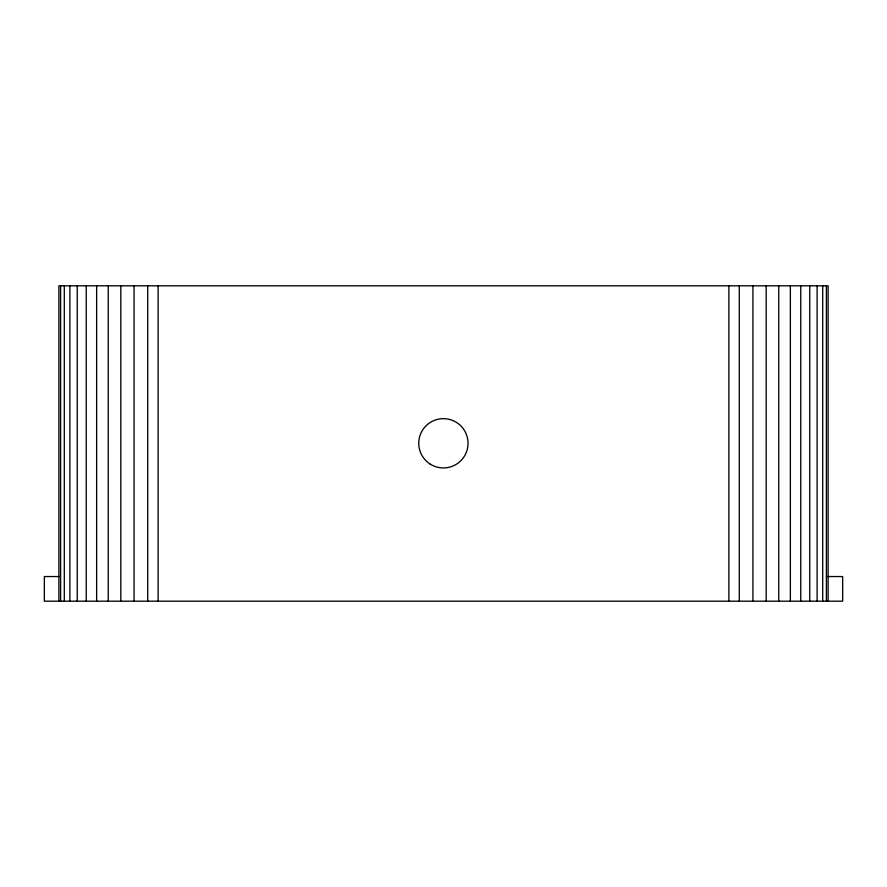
<?xml version="1.0" encoding="UTF-8"?>
<svg xmlns="http://www.w3.org/2000/svg" width="887" height="887" viewBox="0 0 887 887"><rect width="100%" height="100%" fill="white"/><g stroke="black" fill="none" stroke-linecap="round" stroke-linejoin="round"><path stroke-width="1.33" d="M59.13 576.55L44.35 576.55L44.35 601.186L842.65 601.186L842.65 576.55L827.87 576.55M828.103 601.186L828.103 285.814L58.897 285.814L58.897 601.186M826.385 285.814L826.385 601.186M822.704 285.814L822.704 601.186M817.115 285.814L817.115 601.186M809.753 285.814L809.753 601.186M800.761 285.814L800.761 601.186M790.361 285.814L790.361 601.186M778.742 285.814L778.742 601.186M766.18 285.814L766.18 601.186M752.93 285.814L752.93 601.186M739.281 285.814L739.281 601.186M728.87 285.814L728.87 601.186M158.13 285.814L158.13 601.186M147.719 285.814L147.719 601.186M134.07 285.814L134.07 601.186M120.82 285.814L120.82 601.186M108.258 285.814L108.258 601.186M96.639 285.814L96.639 601.186M86.239 285.814L86.239 601.186M77.247 285.814L77.247 601.186M69.885 285.814L69.885 601.186M64.296 285.814L64.296 601.186M60.615 285.814L60.615 601.186M430.173 464.089A24.636 24.636 0 0 0 468.014 444.354A24.636 24.636 0 0 0 432.002 421.447A24.636 24.636 0 0 0 430.173 464.089"/></g></svg>
